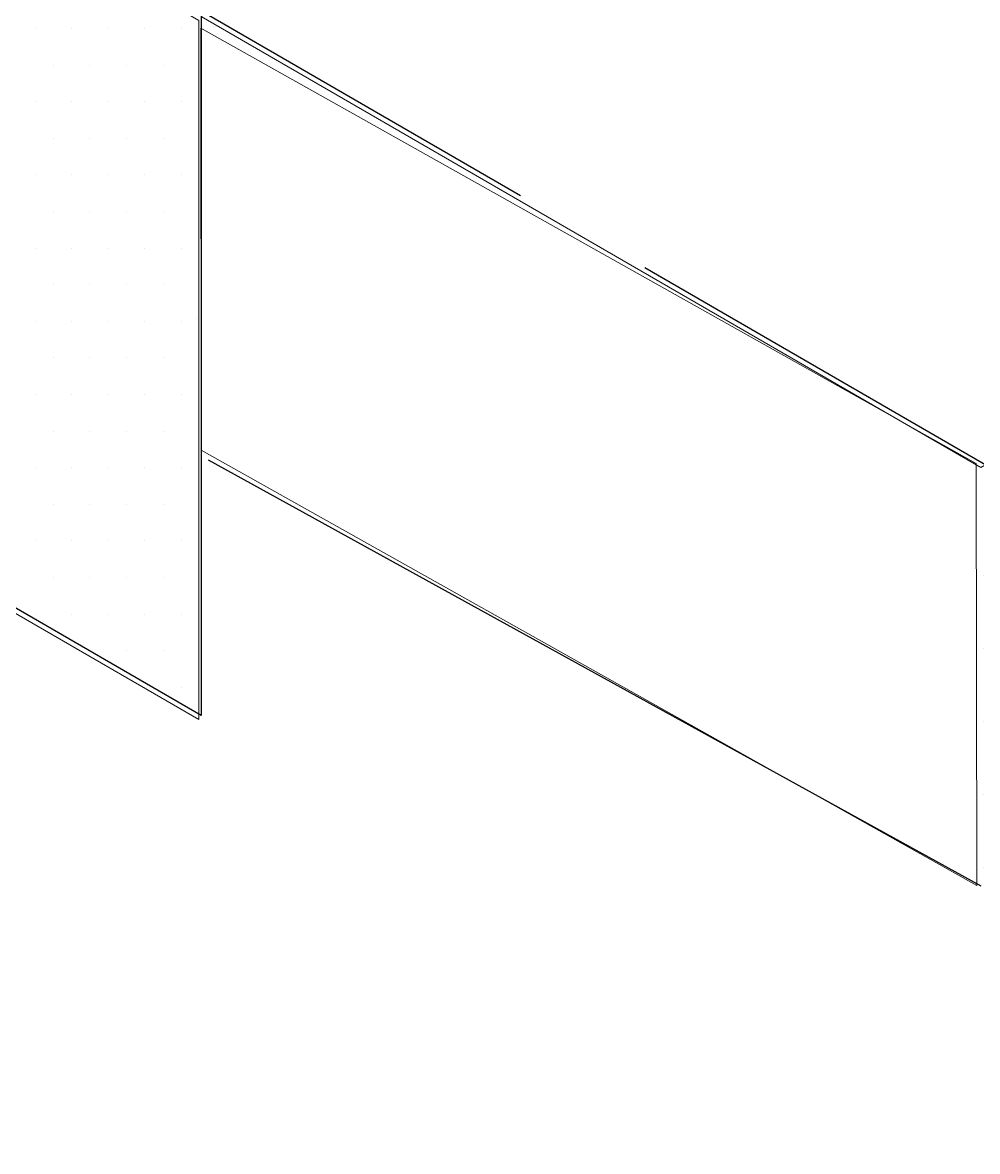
# Model space of a CAD drawing. Header units: inches. Extents: x -24 to 76, y -57 to 19.
# Drawn here: x 4.679 to 5.169, y 9.16 to 9.738 of the extents above; entities that cross this region are included whole.
import ezdxf

# ---------------------------------------------------------------- set-up
doc = ezdxf.new("R2010")
doc.units = ezdxf.units.IN
doc.header["$MEASUREMENT"] = 0
for name, color, linetype, lineweight in [('.ATI-HATCH', 7, 'Continuous', 0), ('G-ANNO-TTLB', 7, 'Continuous', 0), ('TYVEK', 7, 'Continuous', 0)]:
    doc.layers.add(name, color=color, linetype=linetype, lineweight=lineweight)
pattern_1 = [(45, (0, 0), (-7.071, 7.071), [])]

# ---------------------------------------------------------------- blocks, each defined once
blk = doc.blocks.new('Block_493')
at = {"layer": '.ATI-HATCH'}
blk.add_open_spline([(4.40934, 9.94754), (4.40934, 9.94754), (4.40125, 9.95503), (4.40125, 9.95503), (4.40125, 9.95503), (4.39761, 9.95714), (4.39761, 9.95714), (4.39761, 9.95714), (4.39761, 9.96313), (4.39761, 9.96313), (4.39761, 9.96313), (4.39686, 9.96918), (4.39686, 9.96918), (4.39686, 9.96918), (4.39686, 10.34804), (4.39686, 10.34804), (4.39686, 10.34804), (4.08529, 10.52667), (4.08529, 10.52667), (4.08529, 10.52667), (4.08529, 9.92103), (4.08529, 9.92103), (4.08529, 9.92103), (4.21011, 9.70463), (4.21011, 9.70463), (4.21011, 9.70463), (4.76972, 9.3809), (4.76972, 9.3809), (4.76972, 9.3809), (4.76972, 9.73907), (4.76972, 9.73907), (4.76972, 9.73907), (4.40934, 9.94754), (4.40934, 9.94754)], degree=3, knots=[0, 0, 0, 0, 1, 1, 1, 2, 2, 2, 3, 3, 3, 4, 4, 4, 5, 5, 5, 6, 6, 6, 7, 7, 7, 8, 8, 8, 9, 9, 9, 10, 10, 10, 11, 11, 11, 11], dxfattribs=at)
at = {"layer": '.ATI-HATCH', "color": 243, "lineweight": 0, "true_color": 0xcc667f}
for points in [[(4.68575, 9.73494), (4.68575, 9.73494), (4.68575, 9.73494), (4.68575, 9.73494)], [(4.7045, 9.73494), (4.7045, 9.73494), (4.7045, 9.73494), (4.7045, 9.73494)], [(4.72325, 9.73494), (4.72325, 9.73494), (4.72325, 9.73494), (4.72325, 9.73494)], [(4.742, 9.73494), (4.742, 9.73494), (4.742, 9.73494), (4.742, 9.73494)], [(4.76075, 9.73494), (4.76075, 9.73494), (4.76075, 9.73494), (4.76075, 9.73494)], [(4.69512, 9.71619), (4.69512, 9.71619), (4.69512, 9.71619), (4.69512, 9.71619)], [(4.71387, 9.71619), (4.71387, 9.71619), (4.71387, 9.71619), (4.71387, 9.71619)], [(4.73262, 9.71619), (4.73262, 9.71619), (4.73262, 9.71619), (4.73262, 9.71619)], [(4.75137, 9.71619), (4.75137, 9.71619), (4.75137, 9.71619), (4.75137, 9.71619)], [(4.68575, 9.69744), (4.68575, 9.69744), (4.68575, 9.69744), (4.68575, 9.69744)], [(4.7045, 9.69744), (4.7045, 9.69744), (4.7045, 9.69744), (4.7045, 9.69744)], [(4.72325, 9.69744), (4.72325, 9.69744), (4.72325, 9.69744), (4.72325, 9.69744)], [(4.742, 9.69744), (4.742, 9.69744), (4.742, 9.69744), (4.742, 9.69744)], [(4.76075, 9.69744), (4.76075, 9.69744), (4.76075, 9.69744), (4.76075, 9.69744)], [(4.69512, 9.67869), (4.69512, 9.67869), (4.69512, 9.67869), (4.69512, 9.67869)], [(4.71387, 9.67869), (4.71387, 9.67869), (4.71387, 9.67869), (4.71387, 9.67869)], [(4.73262, 9.67869), (4.73262, 9.67869), (4.73262, 9.67869), (4.73262, 9.67869)], [(4.75137, 9.67869), (4.75137, 9.67869), (4.75137, 9.67869), (4.75137, 9.67869)], [(4.68575, 9.65994), (4.68575, 9.65994), (4.68575, 9.65994), (4.68575, 9.65994)], [(4.7045, 9.65994), (4.7045, 9.65994), (4.7045, 9.65994), (4.7045, 9.65994)], [(4.72325, 9.65994), (4.72325, 9.65994), (4.72325, 9.65994), (4.72325, 9.65994)], [(4.742, 9.65994), (4.742, 9.65994), (4.742, 9.65994), (4.742, 9.65994)], [(4.76075, 9.65994), (4.76075, 9.65994), (4.76075, 9.65994), (4.76075, 9.65994)], [(4.69512, 9.64119), (4.69512, 9.64119), (4.69512, 9.64119), (4.69512, 9.64119)], [(4.71387, 9.64119), (4.71387, 9.64119), (4.71387, 9.64119), (4.71387, 9.64119)], [(4.73262, 9.64119), (4.73262, 9.64119), (4.73262, 9.64119), (4.73262, 9.64119)], [(4.75137, 9.64119), (4.75137, 9.64119), (4.75137, 9.64119), (4.75137, 9.64119)], [(4.68575, 9.62244), (4.68575, 9.62244), (4.68575, 9.62244), (4.68575, 9.62244)], [(4.7045, 9.62244), (4.7045, 9.62244), (4.7045, 9.62244), (4.7045, 9.62244)], [(4.72325, 9.62244), (4.72325, 9.62244), (4.72325, 9.62244), (4.72325, 9.62244)], [(4.742, 9.62244), (4.742, 9.62244), (4.742, 9.62244), (4.742, 9.62244)], [(4.76075, 9.62244), (4.76075, 9.62244), (4.76075, 9.62244), (4.76075, 9.62244)], [(4.69512, 9.60369), (4.69512, 9.60369), (4.69512, 9.60369), (4.69512, 9.60369)], [(4.71387, 9.60369), (4.71387, 9.60369), (4.71387, 9.60369), (4.71387, 9.60369)], [(4.73262, 9.60369), (4.73262, 9.60369), (4.73262, 9.60369), (4.73262, 9.60369)], [(4.75137, 9.60369), (4.75137, 9.60369), (4.75137, 9.60369), (4.75137, 9.60369)], [(4.68575, 9.58494), (4.68575, 9.58494), (4.68575, 9.58494), (4.68575, 9.58494)], [(4.7045, 9.58494), (4.7045, 9.58494), (4.7045, 9.58494), (4.7045, 9.58494)], [(4.72325, 9.58494), (4.72325, 9.58494), (4.72325, 9.58494), (4.72325, 9.58494)], [(4.742, 9.58494), (4.742, 9.58494), (4.742, 9.58494), (4.742, 9.58494)], [(4.76075, 9.58494), (4.76075, 9.58494), (4.76075, 9.58494), (4.76075, 9.58494)], [(4.69512, 9.56619), (4.69512, 9.56619), (4.69512, 9.56619), (4.69512, 9.56619)], [(4.71387, 9.56619), (4.71387, 9.56619), (4.71387, 9.56619), (4.71387, 9.56619)], [(4.73262, 9.56619), (4.73262, 9.56619), (4.73262, 9.56619), (4.73262, 9.56619)], [(4.75137, 9.56619), (4.75137, 9.56619), (4.75137, 9.56619), (4.75137, 9.56619)], [(4.68575, 9.54744), (4.68575, 9.54744), (4.68575, 9.54744), (4.68575, 9.54744)], [(4.7045, 9.54744), (4.7045, 9.54744), (4.7045, 9.54744), (4.7045, 9.54744)], [(4.72325, 9.54744), (4.72325, 9.54744), (4.72325, 9.54744), (4.72325, 9.54744)], [(4.742, 9.54744), (4.742, 9.54744), (4.742, 9.54744), (4.742, 9.54744)], [(4.76075, 9.54744), (4.76075, 9.54744), (4.76075, 9.54744), (4.76075, 9.54744)], [(4.69512, 9.52869), (4.69512, 9.52869), (4.69512, 9.52869), (4.69512, 9.52869)], [(4.71387, 9.52869), (4.71387, 9.52869), (4.71387, 9.52869), (4.71387, 9.52869)], [(4.73262, 9.52869), (4.73262, 9.52869), (4.73262, 9.52869), (4.73262, 9.52869)], [(4.75137, 9.52869), (4.75137, 9.52869), (4.75137, 9.52869), (4.75137, 9.52869)], [(4.68575, 9.50994), (4.68575, 9.50994), (4.68575, 9.50994), (4.68575, 9.50994)], [(4.7045, 9.50994), (4.7045, 9.50994), (4.7045, 9.50994), (4.7045, 9.50994)], [(4.72325, 9.50994), (4.72325, 9.50994), (4.72325, 9.50994), (4.72325, 9.50994)], [(4.742, 9.50994), (4.742, 9.50994), (4.742, 9.50994), (4.742, 9.50994)], [(4.76075, 9.50994), (4.76075, 9.50994), (4.76075, 9.50994), (4.76075, 9.50994)], [(4.69512, 9.49119), (4.69512, 9.49119), (4.69512, 9.49119), (4.69512, 9.49119)], [(4.71387, 9.49119), (4.71387, 9.49119), (4.71387, 9.49119), (4.71387, 9.49119)], [(4.73262, 9.49119), (4.73262, 9.49119), (4.73262, 9.49119), (4.73262, 9.49119)], [(4.75137, 9.49119), (4.75137, 9.49119), (4.75137, 9.49119), (4.75137, 9.49119)], [(4.68575, 9.47244), (4.68575, 9.47244), (4.68575, 9.47244), (4.68575, 9.47244)], [(4.7045, 9.47244), (4.7045, 9.47244), (4.7045, 9.47244), (4.7045, 9.47244)], [(4.72325, 9.47244), (4.72325, 9.47244), (4.72325, 9.47244), (4.72325, 9.47244)], [(4.742, 9.47244), (4.742, 9.47244), (4.742, 9.47244), (4.742, 9.47244)], [(4.76075, 9.47244), (4.76075, 9.47244), (4.76075, 9.47244), (4.76075, 9.47244)], [(4.69512, 9.45369), (4.69512, 9.45369), (4.69512, 9.45369), (4.69512, 9.45369)], [(4.71387, 9.45369), (4.71387, 9.45369), (4.71387, 9.45369), (4.71387, 9.45369)], [(4.73262, 9.45369), (4.73262, 9.45369), (4.73262, 9.45369), (4.73262, 9.45369)], [(4.75137, 9.45369), (4.75137, 9.45369), (4.75137, 9.45369), (4.75137, 9.45369)], [(4.68575, 9.43494), (4.68575, 9.43494), (4.68575, 9.43494), (4.68575, 9.43494)], [(4.7045, 9.43494), (4.7045, 9.43494), (4.7045, 9.43494), (4.7045, 9.43494)], [(4.72325, 9.43494), (4.72325, 9.43494), (4.72325, 9.43494), (4.72325, 9.43494)], [(4.742, 9.43494), (4.742, 9.43494), (4.742, 9.43494), (4.742, 9.43494)], [(4.76075, 9.43494), (4.76075, 9.43494), (4.76075, 9.43494), (4.76075, 9.43494)], [(4.71387, 9.41619), (4.71387, 9.41619), (4.71387, 9.41619), (4.71387, 9.41619)], [(4.73262, 9.41619), (4.73262, 9.41619), (4.73262, 9.41619), (4.73262, 9.41619)], [(4.75137, 9.41619), (4.75137, 9.41619), (4.75137, 9.41619), (4.75137, 9.41619)], [(4.742, 9.39744), (4.742, 9.39744), (4.742, 9.39744), (4.742, 9.39744)], [(4.76075, 9.39744), (4.76075, 9.39744), (4.76075, 9.39744), (4.76075, 9.39744)]]:
    blk.add_open_spline(points, degree=3, dxfattribs=at)
blk = doc.blocks.new('Block_521')
at = {"layer": '.ATI-HATCH', "color": 243, "lineweight": 0, "true_color": 0xcc667f}
for p, q in [((4.95603, 9.84868), (4.95603, 9.84868)), ((4.9279, 9.82993), (4.9279, 9.82993)), ((4.76853, 9.58618), (4.76853, 9.58618)), ((5.17165, 9.45493), (5.17165, 9.45493)), ((5.17165, 9.41743), (5.17165, 9.41743)), ((5.17165, 9.37993), (5.17165, 9.37993)), ((5.17165, 9.34243), (5.17165, 9.34243)), ((5.17165, 9.30493), (5.17165, 9.30493))]:
    blk.add_line(p, q, dxfattribs=at)

msp = doc.modelspace()

# ---------------------------------------------------------------- hatches: boundary and pattern name
at = {"layer": 'G-ANNO-TTLB', "true_color": 0xff00ff, "transparency": 33554687}
h = msp.add_hatch(color=6, dxfattribs=at)
edge = h.paths.add_edge_path()
edge.add_spline(control_points=[(19.91565, -15.06516), (19.91565, -15.06516), (-20.7721, -15.06516), (-20.7721, -15.06516), (-20.7721, -15.06516), (-20.7721, 19.05984), (-20.7721, 19.05984), (-20.7721, 19.05984), (19.91565, 19.05984), (19.91565, 19.05984), (19.91565, 19.05984), (19.91565, -15.06516), (19.91565, -15.06516)], knot_values=[0, 0, 0, 0, 1, 1, 1, 2, 2, 2, 3, 3, 3, 4, 4, 4, 4], degree=3, periodic=0)
edge = h.paths.add_edge_path()
edge.add_spline(control_points=[(-20.6471, 18.93484), (-20.6471, 18.93484), (-20.6471, -14.94016), (-20.6471, -14.94016), (-20.6471, -14.94016), (19.79065, -14.94016), (19.79065, -14.94016), (19.79065, -14.94016), (19.79065, 18.93484), (19.79065, 18.93484), (19.79065, 18.93484), (-20.6471, 18.93484), (-20.6471, 18.93484)], knot_values=[0, 0, 0, 0, 1, 1, 1, 2, 2, 2, 3, 3, 3, 4, 4, 4, 4], degree=3, periodic=0)
edge.add_line((-20.6471, 18.93484), (-20.6471, 18.93484))
at = {"layer": 'TYVEK', "true_color": 0x000000, "transparency": 33554687}
h = msp.add_hatch(dxfattribs=at)
h.set_pattern_fill('_U', color=18, scale=10, angle=44.99999, style=2, pattern_type=0)
h.set_pattern_definition(pattern_1)
h.paths.add_polyline_path([(5.1704, 9.51003), (4.77082, 9.74118), (5.05625, 9.90515), (5.45451, 9.67544)])
h = msp.add_hatch(dxfattribs=at)
h.set_pattern_fill('_U', color=18, scale=10, angle=44.99999, style=2, pattern_type=0)
h.set_pattern_definition(pattern_1)
h.paths.add_polyline_path([(5.16832, 9.29587), (4.77086, 9.51896), (4.77066, 9.73522), (5.16812, 9.51213)])

# ---------------------------------------------------------------- linework, layer by layer
at = {"layer": 'G-ANNO-TTLB'}
for points in [[(19.91565, -15.06516), (19.91565, -15.06516), (-20.7721, -15.06516), (-20.7721, -15.06516), (-20.7721, -15.06516), (-20.7721, 19.05984), (-20.7721, 19.05984), (-20.7721, 19.05984), (19.91565, 19.05984), (19.91565, 19.05984), (19.91565, 19.05984), (19.91565, -15.06516), (19.91565, -15.06516)], [(-20.6471, 18.93484), (-20.6471, 18.93484), (-20.6471, -14.94016), (-20.6471, -14.94016), (-20.6471, -14.94016), (19.79065, -14.94016), (19.79065, -14.94016), (19.79065, -14.94016), (19.79065, 18.93484), (19.79065, 18.93484), (19.79065, 18.93484), (-20.6471, 18.93484), (-20.6471, 18.93484)]]:
    msp.add_open_spline(points, degree=3, knots=[0, 0, 0, 0, 1, 1, 1, 2, 2, 2, 3, 3, 3, 4, 4, 4, 4], dxfattribs=at)
at = {"layer": 'TYVEK', "color": 4, "lineweight": 25, "true_color": 0x00ffff}
for p, q in [((4.77082, 9.7418), (4.77082, 9.38301)), ((4.77082, 9.38301), (4.21121, 9.70674)), ((4.77449, 9.51406), (5.1704, 9.29576))]:
    msp.add_line(p, q, dxfattribs=at)
at = {"layer": 'TYVEK', "color": 18, "lineweight": 25, "true_color": 0x000000}
for points in [[(4.39871, 11.0918), (4.39871, 12.33963), (5.54565, 11.67614), (5.54565, 9.29576), (4.99825, 9.61242)], [(4.9345, 9.6493), (4.39871, 9.95925), (4.39871, 11.02712)]]:
    msp.add_lwpolyline(points, dxfattribs=at)
at = {"layer": 'TYVEK'}
for points in [[(5.1704, 9.51003), (4.77082, 9.74118), (5.05625, 9.90515), (5.45451, 9.67544)], [(5.16832, 9.29587), (4.77086, 9.51896), (4.77066, 9.73522), (5.16812, 9.51213)]]:
    msp.add_lwpolyline(points, close=True, dxfattribs=at)

# ---------------------------------------------------------------- block references
at = {"layer": '.ATI-HATCH'}
for name in ['Block_493', 'Block_521']:
    msp.add_blockref(name, (0, 0), dxfattribs=at)

doc.saveas('drawing.dxf')
